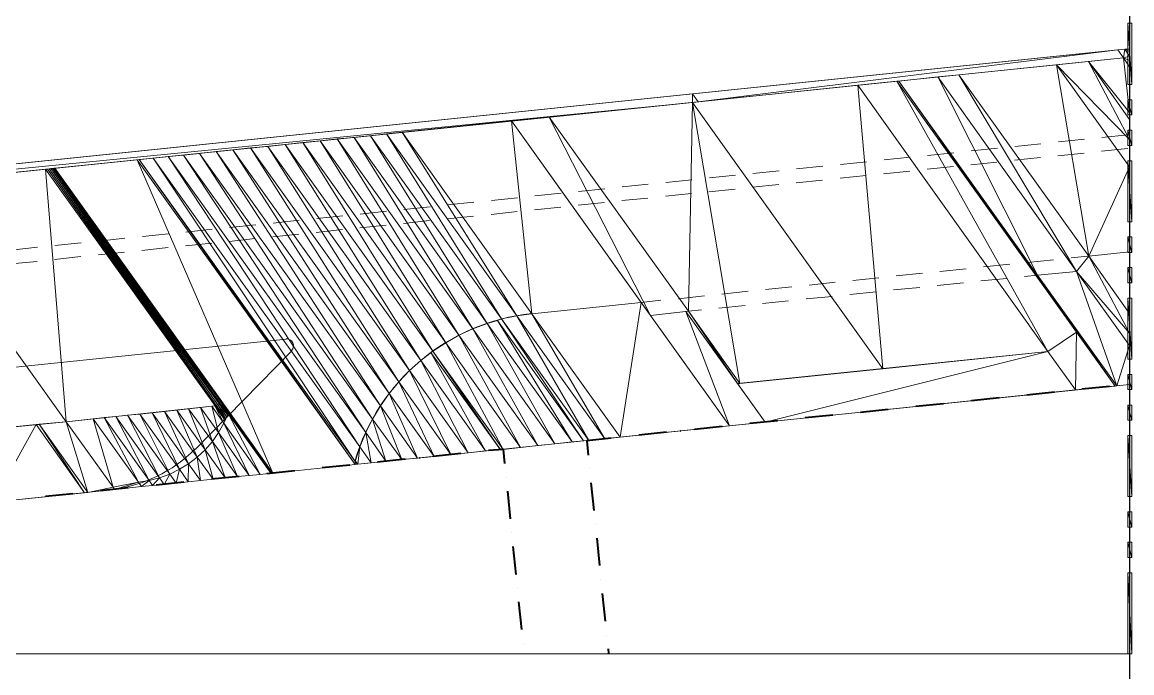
# Model space of a CAD drawing. Header units: inches. Extents: x -0.6 to 32.5, y 0.8 to 22.6.
# Drawn here: x 21.98 to 27.74, y 16.02 to 19.4 of the extents above; entities that cross this region are included whole.
import ezdxf

# ---------------------------------------------------------------- set-up
doc = ezdxf.new("R2010")
doc.units = ezdxf.units.IN
doc.header["$MEASUREMENT"] = 0
doc.layers.add('PDF_Geometry', color=7, linetype='Continuous', true_color=0xa5a5a5)

msp = doc.modelspace()

# ---------------------------------------------------------------- linework, layer by layer
at = {"layer": 'PDF_Geometry', "color": 7, "lineweight": 25}
msp.add_lwpolyline([(27.7256, 1.0256), (27.7256, 22.3439), (0.8839, 22.3439), (0.8839, 1.0256), (27.7256, 1.0256)], dxfattribs=at)
at = {"layer": 'PDF_Geometry', "color": 7, "lineweight": 0}
msp.add_lwpolyline([(27.7256, 16.1206), (27.7256, 22.3439), (0.8839, 22.3439), (0.8839, 16.1206), (27.7256, 16.1206)], dxfattribs=at)
at = {"layer": 'PDF_Geometry', "color": 5, "lineweight": 0}
for points in [[(27.7356, 19.3906), (27.7156, 19.3906), (27.7356, 19.0739), (27.7356, 19.3906)], [(27.7156, 19.3906), (27.7356, 19.0739), (27.7156, 19.0739), (27.7156, 19.3906)], [(27.7356, 18.9939), (27.7156, 18.9939), (27.7356, 18.9156), (27.7356, 18.9939)], [(27.7156, 18.9939), (27.7356, 18.9156), (27.7156, 18.9156), (27.7156, 18.9939)], [(27.7356, 18.8356), (27.7156, 18.8356), (27.7356, 18.7572), (27.7356, 18.8356)], [(27.7156, 18.8356), (27.7356, 18.7572), (27.7156, 18.7572), (27.7156, 18.8356)], [(27.7356, 18.6772), (27.7156, 18.6772), (27.7356, 18.3606), (27.7356, 18.6772)], [(27.7156, 18.6772), (27.7356, 18.3606), (27.7156, 18.3606), (27.7156, 18.6772)], [(27.7356, 18.2822), (27.7156, 18.2822), (27.7356, 18.2022), (27.7356, 18.2822)], [(27.7156, 18.2822), (27.7356, 18.2022), (27.7156, 18.2022), (27.7156, 18.2822)], [(27.7356, 18.1239), (27.7156, 18.1239), (27.7356, 18.0439), (27.7356, 18.1239)], [(27.7156, 18.1239), (27.7356, 18.0439), (27.7156, 18.0439), (27.7156, 18.1239)], [(27.7356, 17.9655), (27.7156, 17.9655), (27.7356, 17.6489), (27.7356, 17.9655)], [(27.7156, 17.9655), (27.7356, 17.6489), (27.7156, 17.6489), (27.7156, 17.9655)], [(27.7356, 17.5689), (27.7156, 17.5689), (27.7356, 17.4906), (27.7356, 17.5689)], [(27.7156, 17.5689), (27.7356, 17.4906), (27.7156, 17.4906), (27.7156, 17.5689)], [(27.7356, 17.4106), (27.7156, 17.4106), (27.7356, 17.3322), (27.7356, 17.4106)], [(27.7156, 17.4106), (27.7356, 17.3322), (27.7156, 17.3322), (27.7156, 17.4106)], [(27.7356, 17.2522), (27.7156, 17.2522), (27.7356, 16.9356), (27.7356, 17.2522)], [(27.7156, 17.2522), (27.7356, 16.9356), (27.7156, 16.9356), (27.7156, 17.2522)], [(27.7356, 16.8572), (27.7156, 16.8572), (27.7356, 16.7772), (27.7356, 16.8572)], [(27.7156, 16.8572), (27.7356, 16.7772), (27.7156, 16.7772), (27.7156, 16.8572)], [(27.7356, 16.6989), (27.7156, 16.6989), (27.7356, 16.6189), (27.7356, 16.6989)], [(27.7156, 16.6989), (27.7356, 16.6189), (27.7156, 16.6189), (27.7156, 16.6989)], [(27.7356, 16.5406), (27.7156, 16.5406), (27.7356, 16.1206), (27.7356, 16.5406)], [(27.7156, 16.5406), (27.7356, 16.1206), (27.7156, 16.1206), (27.7156, 16.5406)], [(27.7356, 16.1206), (27.7156, 16.1206)]]:
    msp.add_lwpolyline(points, dxfattribs=at)
at = {"layer": 'PDF_Geometry', "lineweight": 0}
for points in [[(27.6989, 19.2556), (12.3872, 17.6722)], [(27.6989, 19.2556), (27.7239, 19.2439)], [(27.6922, 19.2122), (12.3672, 17.6272)], [(27.6922, 19.2122), (27.7239, 19.1972)], [(27.2639, 18.7656), (27.1289, 18.7522)], [(27.4906, 18.7889), (27.3555, 18.7756)], [(27.7172, 18.8122), (27.5806, 18.7989)], [(26.8122, 18.7189), (26.6755, 18.7056)], [(27.0389, 18.7422), (26.9022, 18.7289)], [(27.4889, 18.7172), (27.3522, 18.7039)], [(27.7155, 18.7406), (27.5789, 18.7272)], [(26.1339, 18.6489), (25.9972, 18.6356)], [(26.3589, 18.6722), (26.2239, 18.6589)], [(26.5856, 18.6956), (26.4506, 18.6822)], [(26.8106, 18.6472), (26.6739, 18.6339)], [(27.0355, 18.6706), (26.9005, 18.6572)], [(27.2622, 18.6939), (27.1272, 18.6806)], [(25.6806, 18.6022), (25.5456, 18.5889)], [(25.9072, 18.6256), (25.7706, 18.6122)], [(26.3572, 18.6006), (26.2222, 18.5872)], [(26.5839, 18.6239), (26.4472, 18.6106)], [(25.0022, 18.5322), (24.8656, 18.5189)], [(25.2272, 18.5556), (25.0922, 18.5422)], [(25.4539, 18.5789), (25.3189, 18.5656)], [(25.9056, 18.5539), (25.7689, 18.5406)], [(26.1306, 18.5772), (25.9955, 18.5639)], [(24.5489, 18.4856), (24.4139, 18.4722)], [(24.7756, 18.5089), (24.6389, 18.4956)], [(25.2256, 18.4839), (25.0905, 18.4706)], [(25.4522, 18.5072), (25.3172, 18.4939)], [(25.6789, 18.5306), (25.5422, 18.5172)], [(24.0972, 18.4389), (23.9606, 18.4239)], [(24.3222, 18.4622), (24.1872, 18.4489)], [(24.7739, 18.4372), (24.6372, 18.4222)], [(25.0006, 18.4606), (24.8639, 18.4472)], [(23.4172, 18.3689), (23.2822, 18.3539)], [(23.6439, 18.3922), (23.5089, 18.3772)], [(23.8706, 18.4156), (23.7339, 18.4006)], [(24.0939, 18.3672), (23.9589, 18.3522)], [(24.3206, 18.3906), (24.1856, 18.3756)], [(24.5472, 18.4139), (24.4122, 18.3989)], [(22.9655, 18.3222), (22.8289, 18.3072)], [(23.1922, 18.3456), (23.0556, 18.3306)], [(23.6422, 18.3206), (23.5056, 18.3056)], [(23.8689, 18.3439), (23.7322, 18.3289)], [(22.2872, 18.2522), (22.1506, 18.2372)], [(22.5122, 18.2756), (22.3772, 18.2606)], [(22.7389, 18.2989), (22.6039, 18.2839)], [(22.9639, 18.2506), (22.8272, 18.2356)], [(23.1889, 18.2739), (23.0539, 18.2589)], [(23.4156, 18.2972), (23.2806, 18.2822)], [(22.0606, 18.2289), (21.9239, 18.2139)], [(22.5106, 18.2039), (22.3756, 18.1889)], [(22.7372, 18.2272), (22.6006, 18.2122)], [(27.7239, 18.2056), (27.5122, 18.1822)], [(22.0589, 18.1556), (21.9222, 18.1422)], [(22.2839, 18.1806), (22.1489, 18.1656)], [(27.1022, 18.1406), (26.9672, 18.1272)], [(27.3289, 18.1639), (27.1939, 18.1506)], [(27.5222, 18.1839), (27.4206, 18.1739)], [(27.4489, 18.1039), (27.5122, 18.1822)], [(26.6506, 18.0939), (26.5139, 18.0806)], [(26.8772, 18.1172), (26.7406, 18.1039)], [(27.2472, 18.0839), (27.1789, 18.0772)], [(27.4489, 18.1039), (27.2472, 18.0839)], [(27.2472, 18.0839), (27.4489, 17.7889)], [(25.9722, 18.0239), (25.8356, 18.0089)], [(26.1972, 18.0472), (26.0622, 18.0322)], [(26.4239, 18.0706), (26.2889, 18.0556)], [(26.6356, 18.0206), (26.4989, 18.0072)], [(26.8622, 18.0439), (26.7256, 18.0306)], [(27.0872, 18.0672), (26.9522, 18.0539)], [(25.5189, 17.9772), (25.3839, 17.9622)], [(25.7456, 18.0006), (25.6089, 17.9856)], [(26.1822, 17.9739), (26.0472, 17.9606)], [(26.4089, 17.9972), (26.2739, 17.9839)], [(25.1906, 17.9422), (24.6239, 17.8839)], [(25.2922, 17.9539), (25.1906, 17.9422)], [(25.1906, 17.9422), (25.2389, 17.8756)], [(25.5039, 17.9039), (25.4356, 17.8972)], [(25.7306, 17.9272), (25.5939, 17.9122)], [(25.9556, 17.9505), (25.8206, 17.9372)], [(25.4356, 17.8972), (25.2389, 17.8755)], [(25.4356, 17.8972), (25.6905, 17.5222)], [(27.4489, 17.7889), (27.3005, 17.6889)], [(23.3489, 17.7522), (20.9422, 17.5039)], [(23.3789, 17.6922), (22.8772, 17.1806)], [(27.3006, 17.6889), (25.6906, 17.5222)], [(27.7239, 17.5172), (23.7206, 17.1039)], [(21.8622, 16.9106), (22.4422, 16.9706)]]:
    msp.add_lwpolyline(points, dxfattribs=at)
at = {"layer": 'PDF_Geometry', "color": 254, "lineweight": 0, "true_color": 0xdcdcdc}
for points in [[(27.6639, 19.2522), (25.4572, 19.0239), (25.4872, 18.9839), (27.6639, 19.2522)], [(27.6639, 19.2522), (27.6922, 19.2122), (25.4872, 18.9839), (27.6639, 19.2522)], [(27.6989, 19.2556), (27.6922, 19.2122), (27.6639, 19.2522), (27.6989, 19.2556)], [(27.7239, 19.2206), (27.6922, 19.2122), (27.6989, 19.2556), (27.7239, 19.2206)], [(27.7239, 19.2572), (27.6989, 19.2556)], [(27.7239, 19.2572), (27.7239, 19.2439), (27.6989, 19.2556), (27.7239, 19.2572)], [(27.7239, 19.2439), (27.7239, 19.2206), (27.6989, 19.2556), (27.7239, 19.2439)], [(27.3456, 19.1756), (27.5122, 18.1822), (26.8389, 19.1239), (27.3456, 19.1756)], [(27.7239, 18.7872), (27.3456, 19.1755), (27.5106, 19.1922), (27.7239, 18.7872)], [(27.7239, 18.6456), (27.5122, 18.1822), (27.3456, 19.1756), (27.7239, 18.6456)], [(27.7239, 18.6456), (27.7239, 18.7872), (27.3456, 19.1755), (27.7239, 18.6456)], [(27.7239, 18.9272), (27.5106, 19.1922), (27.6922, 19.2122), (27.7239, 18.9272)], [(27.7239, 18.8922), (27.7239, 18.9272), (27.5106, 19.1922), (27.7239, 18.8922)], [(27.7239, 18.7872), (27.5106, 19.1922), (27.7239, 18.8922), (27.7239, 18.7872)], [(27.7239, 19.1972), (27.7239, 19.2206), (27.6922, 19.2122), (27.7239, 19.1972)], [(27.7239, 19.1972), (27.7239, 19.1656), (27.6922, 19.2122), (27.7239, 19.1972)], [(27.7239, 18.9272), (27.6922, 19.2122), (27.7239, 19.1656), (27.7239, 18.9272)], [(26.7289, 19.1122), (27.2472, 18.0839), (26.5272, 19.0905), (26.7289, 19.1122)], [(26.8389, 19.1239), (27.4489, 18.1039), (26.7289, 19.1122), (26.8389, 19.1239)], [(27.4489, 18.1039), (26.7289, 19.1122), (27.2472, 18.0839), (27.4489, 18.1039)], [(27.5122, 18.1822), (26.8389, 19.1239), (27.4489, 18.1039), (27.5122, 18.1822)], [(26.3139, 19.0689), (26.4439, 17.5989), (25.4572, 18.9806), (26.3139, 19.0689)], [(26.5172, 19.0906), (27.3005, 17.6889), (26.3139, 19.0689), (26.5172, 19.0906)], [(27.3006, 17.6889), (26.3139, 19.0689), (26.4439, 17.5989), (27.3006, 17.6889)], [(27.4489, 17.7889), (26.5172, 19.0906), (27.3005, 17.6889), (27.4489, 17.7889)], [(26.5272, 19.0905), (27.4489, 17.7889), (26.5172, 19.0905), (26.5272, 19.0905)], [(27.2472, 18.0839), (26.5272, 19.0905), (27.4489, 17.7889), (27.2472, 18.0839)], [(16.4256, 18.0905), (25.4572, 18.9805), (25.4572, 19.0239), (16.4256, 18.0905)], [(25.4572, 19.0239), (25.4872, 18.9839), (25.4572, 18.9805), (25.4572, 19.0239)], [(16.4306, 18.0472), (16.4256, 18.0905), (25.4572, 18.9805), (16.4306, 18.0472)], [(25.4572, 18.9806), (25.4356, 17.8972), (24.7139, 18.9039), (25.4572, 18.9806)], [(25.4572, 18.9806), (25.4356, 17.8972), (25.7022, 17.5222), (25.4572, 18.9806)], [(25.4572, 18.9806), (26.4439, 17.5989), (25.7022, 17.5222), (25.4572, 18.9806)], [(24.5189, 18.8839), (24.6239, 17.8839), (23.9506, 18.8256), (24.5189, 18.8839)], [(24.7139, 18.9039), (25.2389, 17.8755), (24.5189, 18.8839), (24.7139, 18.9039)], [(25.1906, 17.9422), (25.1906, 17.9422), (24.5189, 18.8839), (25.1906, 17.9422)], [(25.1906, 17.9422), (24.5189, 18.8839), (25.2389, 17.8756), (25.1906, 17.9422)], [(25.1906, 17.9422), (24.5189, 18.8839), (24.6239, 17.8839), (25.1906, 17.9422)], [(25.4356, 17.8972), (24.7139, 18.9039), (25.2389, 17.8755), (25.4356, 17.8972)], [(23.9506, 18.8256), (24.5456, 17.8739), (23.8706, 18.8172), (23.9506, 18.8256)], [(24.6239, 17.8839), (23.9506, 18.8256), (24.5456, 17.8739), (24.6239, 17.8839)], [(23.3439, 18.7622), (24.0489, 17.6406), (23.2539, 18.7522), (23.3439, 18.7622)], [(23.4356, 18.7722), (24.1106, 17.6906), (23.3439, 18.7622), (23.4356, 18.7722)], [(24.1106, 17.6906), (23.3439, 18.7622), (24.0489, 17.6406), (24.1106, 17.6906)], [(23.5256, 18.7806), (24.1772, 17.7339), (23.4356, 18.7722), (23.5256, 18.7806)], [(24.1772, 17.7339), (23.4356, 18.7722), (24.1106, 17.6906), (24.1772, 17.7339)], [(23.6139, 18.7906), (24.2456, 17.7722), (23.5256, 18.7806), (23.6139, 18.7906)], [(24.2456, 17.7722), (23.5256, 18.7806), (24.1772, 17.7339), (24.2456, 17.7722)], [(23.7022, 18.7989), (24.3172, 17.8056), (23.6139, 18.7906), (23.7022, 18.7989)], [(24.3172, 17.8056), (23.6139, 18.7906), (24.2456, 17.7722), (24.3172, 17.8056)], [(23.7872, 18.8072), (24.3922, 17.8339), (23.7022, 18.7989), (23.7872, 18.8072)], [(24.3922, 17.8339), (23.7022, 18.7989), (24.3172, 17.8056), (24.3922, 17.8339)], [(23.8705, 18.8172), (24.4672, 17.8572), (23.7872, 18.8072), (23.8705, 18.8172)], [(24.4672, 17.8572), (23.7872, 18.8072), (24.3922, 17.8339), (24.4672, 17.8572)], [(24.5456, 17.8739), (23.8705, 18.8172), (24.4672, 17.8572), (24.5456, 17.8739)], [(22.8172, 18.7072), (23.7622, 17.2672), (22.7372, 18.6989), (22.8172, 18.7072)], [(22.9005, 18.7155), (23.7972, 17.3372), (22.8172, 18.7072), (22.9005, 18.7155)], [(23.7972, 17.3372), (22.8172, 18.7072), (23.7622, 17.2672), (23.7972, 17.3372)], [(22.9872, 18.7256), (23.8389, 17.4056), (22.9005, 18.7156), (22.9872, 18.7256)], [(23.8389, 17.4056), (22.9005, 18.7155), (23.7972, 17.3372), (23.8389, 17.4056)], [(23.0739, 18.7339), (23.8839, 17.4706), (22.9872, 18.7256), (23.0739, 18.7339)], [(23.8839, 17.4706), (22.9872, 18.7256), (23.8389, 17.4056), (23.8839, 17.4706)], [(23.1639, 18.7439), (23.9339, 17.5306), (23.0739, 18.7339), (23.1639, 18.7439)], [(23.9339, 17.5306), (23.0739, 18.7339), (23.8839, 17.4706), (23.9339, 17.5306)], [(23.2539, 18.7522), (23.9889, 17.5889), (23.1639, 18.7439), (23.2539, 18.7522)], [(23.9889, 17.5889), (23.1639, 18.7439), (23.9339, 17.5306), (23.9889, 17.5889)], [(24.0489, 17.6406), (23.2539, 18.7522), (23.9889, 17.5889), (24.0489, 17.6406)], [(22.5772, 18.6822), (23.2806, 17.0572), (22.1506, 18.6389), (22.5772, 18.6822)], [(22.5872, 18.6839), (23.7072, 17.1022), (22.5772, 18.6822), (22.5872, 18.6839)], [(23.7072, 17.1022), (22.5772, 18.6822), (23.2806, 17.0572), (23.7072, 17.1022)], [(22.6606, 18.6906), (23.7072, 17.1172), (22.5872, 18.6839), (22.6606, 18.6906)], [(23.7072, 17.1172), (22.5872, 18.6839), (23.7072, 17.1022), (23.7072, 17.1172)], [(22.7372, 18.6989), (23.7322, 17.1939), (22.6606, 18.6905), (22.7372, 18.6989)], [(23.7322, 17.1939), (22.6606, 18.6906), (23.7072, 17.1172), (23.7322, 17.1939)], [(23.7622, 17.2672), (22.7372, 18.6989), (23.7322, 17.1939), (23.7622, 17.2672)], [(22.1022, 18.6339), (22.2089, 17.3239), (21.3289, 18.5539), (22.1022, 18.6339)], [(22.1122, 18.6339), (22.9806, 17.4056), (22.1022, 18.6339), (22.1122, 18.6339)], [(22.9806, 17.4056), (22.1022, 18.6339), (22.2089, 17.3239), (22.9806, 17.4056)], [(22.1206, 18.6356), (22.9872, 17.4089), (22.1122, 18.6339), (22.1206, 18.6356)], [(22.9872, 17.4089), (22.1122, 18.6339), (22.9806, 17.4056), (22.9872, 17.4089)], [(22.1289, 18.6372), (22.9955, 17.4122), (22.1205, 18.6356), (22.1289, 18.6372)], [(22.9956, 17.4122), (22.1206, 18.6356), (22.9872, 17.4089), (22.9956, 17.4122)], [(22.1372, 18.6372), (23.0056, 17.4122), (22.1289, 18.6372), (22.1372, 18.6372)], [(23.0056, 17.4122), (22.1289, 18.6372), (22.9955, 17.4122), (23.0056, 17.4122)], [(22.1439, 18.6372), (23.0139, 17.4105), (22.1372, 18.6372), (22.1439, 18.6372)], [(23.0139, 17.4106), (22.1372, 18.6372), (23.0056, 17.4122), (23.0139, 17.4106)], [(22.1472, 18.6389), (23.0222, 17.4089), (22.1439, 18.6372), (22.1472, 18.6389)], [(23.0222, 17.4089), (22.1439, 18.6372), (23.0139, 17.4105), (23.0222, 17.4089)], [(22.1506, 18.6389), (23.0306, 17.4039), (22.1472, 18.6389), (22.1506, 18.6389)], [(23.0306, 17.4039), (22.1472, 18.6389), (23.0222, 17.4089), (23.0306, 17.4039)], [(23.0372, 17.3989), (23.0372, 17.3989), (22.1506, 18.6389), (23.0372, 17.3989)], [(23.0372, 17.3989), (22.1506, 18.6389), (23.0422, 17.3922), (23.0372, 17.3989)], [(23.0372, 17.3989), (22.1506, 18.6389), (23.0306, 17.4039), (23.0372, 17.3989)], [(27.7239, 18.2056), (27.7239, 18.6456), (27.5122, 18.1822), (27.7239, 18.2056)], [(22.2089, 17.3239), (21.3289, 18.5539), (21.4256, 17.2472), (22.2089, 17.3239)], [(27.7239, 18.2056), (27.7239, 17.8856), (27.5122, 18.1822), (27.7239, 18.2056)], [(27.7239, 17.7839), (27.4489, 18.1039), (27.5122, 18.1822), (27.7239, 17.7839)], [(27.7239, 17.7839), (27.5122, 18.1822), (27.7239, 17.8855), (27.7239, 17.7839)], [(27.4489, 18.1039), (27.6572, 17.5105), (27.2472, 18.0839), (27.4489, 18.1039)], [(27.6572, 17.5106), (27.2472, 18.0839), (27.6489, 17.5089), (27.6572, 17.5106)], [(27.2472, 18.0839), (27.6489, 17.5089), (27.4489, 17.7889), (27.2472, 18.0839)], [(27.7239, 17.7189), (27.7239, 17.7839), (27.4489, 18.1039), (27.7239, 17.7189)], [(27.7239, 17.7189), (27.6572, 17.5106), (27.4489, 18.1039), (27.7239, 17.7189)], [(25.1906, 17.9422), (25.0822, 17.2439), (24.6239, 17.8839), (25.1906, 17.9422)], [(25.6489, 17.3022), (25.1906, 17.9422), (25.0822, 17.2439), (25.6489, 17.3022)], [(25.6489, 17.3022), (25.2389, 17.8756), (25.1906, 17.9422), (25.6489, 17.3022)], [(24.4456, 17.8489), (24.8322, 17.2189), (24.3922, 17.8339), (24.4456, 17.8489)], [(24.4672, 17.8572), (24.8922, 17.2239), (24.4456, 17.8489), (24.4672, 17.8572)], [(24.8922, 17.2239), (24.4456, 17.8489)], [(24.4456, 17.8489), (24.8922, 17.2239)], [(24.8922, 17.2239), (24.4456, 17.8489), (24.8922, 17.2239)], [(24.4456, 17.8489), (24.8922, 17.2239), (24.4456, 17.8489)], [(24.8922, 17.2239), (24.4456, 17.8489), (24.8322, 17.2189), (24.8922, 17.2239)], [(24.5456, 17.8739), (24.9189, 17.2272), (24.4672, 17.8572), (24.5456, 17.8739)], [(24.9189, 17.2272), (24.4672, 17.8572), (24.8922, 17.2239), (24.9189, 17.2272)], [(24.6239, 17.8839), (25.0022, 17.2356), (24.5456, 17.8739), (24.6239, 17.8839)], [(25.0022, 17.2356), (24.5456, 17.8739), (24.9189, 17.2272), (25.0022, 17.2356)], [(25.0822, 17.2439), (24.6239, 17.8839), (25.0022, 17.2356), (25.0822, 17.2439)], [(25.4222, 17.8956), (25.6489, 17.3022), (25.2389, 17.8756), (25.4222, 17.8956)], [(25.2389, 17.8756), (25.6489, 17.3022)], [(25.2389, 17.8756), (25.6489, 17.3022), (25.2389, 17.8756)], [(25.4356, 17.8972), (25.6905, 17.5222), (25.4222, 17.8956), (25.4356, 17.8972)], [(25.8339, 17.3222), (25.4222, 17.8956), (25.6489, 17.3022), (25.8339, 17.3222)], [(25.4356, 17.8972), (25.7022, 17.5222), (25.6906, 17.5222), (25.4356, 17.8972)], [(24.3172, 17.8056), (24.6556, 17.2005), (24.2455, 17.7722), (24.3172, 17.8056)], [(24.3922, 17.8339), (24.7439, 17.2089), (24.3172, 17.8056), (24.3922, 17.8339)], [(24.7439, 17.2089), (24.3172, 17.8056), (24.6556, 17.2005), (24.7439, 17.2089)], [(24.8322, 17.2189), (24.3922, 17.8339), (24.7439, 17.2089), (24.8322, 17.2189)], [(27.4489, 17.7889), (27.4439, 17.4889), (27.3006, 17.6889), (27.4489, 17.7889)], [(27.6489, 17.5089), (27.4489, 17.7889), (27.4439, 17.4889), (27.6489, 17.5089)], [(24.1772, 17.7339), (24.4756, 17.1806), (24.1106, 17.6906), (24.1772, 17.7339)], [(24.2455, 17.7722), (24.5656, 17.1906), (24.1772, 17.7339), (24.2455, 17.7722)], [(24.5656, 17.1906), (24.1772, 17.7339), (24.4756, 17.1806), (24.5656, 17.1906)], [(24.6556, 17.2005), (24.2455, 17.7722), (24.5656, 17.1906), (24.6556, 17.2005)], [(24.1006, 17.6822), (24.3839, 17.1722), (24.0489, 17.6406), (24.1006, 17.6822)], [(24.1106, 17.6906), (24.4606, 17.1789), (24.1006, 17.6822), (24.1106, 17.6906)], [(24.4606, 17.1806), (24.1006, 17.6822), (24.3839, 17.1722), (24.4606, 17.1806)], [(24.4756, 17.1806), (24.1106, 17.6906), (24.4606, 17.1789), (24.4756, 17.1806)], [(27.3006, 17.6889), (25.8339, 17.3222), (25.6906, 17.5222), (27.3006, 17.6889)], [(27.4439, 17.4889), (27.3006, 17.6889), (25.8339, 17.3222), (27.4439, 17.4889)], [(27.7239, 17.5172), (27.7239, 17.7189), (27.6572, 17.5106), (27.7239, 17.5172)], [(24.0489, 17.6406), (24.2939, 17.1622), (23.9889, 17.5889), (24.0489, 17.6406)], [(24.3839, 17.1722), (24.0489, 17.6406), (24.2939, 17.1622), (24.3839, 17.1722)], [(23.9889, 17.5889), (24.2039, 17.1539), (23.9339, 17.5306), (23.9889, 17.5889)], [(24.2939, 17.1622), (23.9889, 17.5889), (24.2039, 17.1539), (24.2939, 17.1622)], [(23.9339, 17.5306), (24.1172, 17.1439), (23.8839, 17.4706), (23.9339, 17.5306)], [(24.2039, 17.1539), (23.9339, 17.5306), (24.1172, 17.1439), (24.2039, 17.1539)], [(23.8839, 17.4706), (24.0306, 17.1355), (23.8389, 17.4056), (23.8839, 17.4706)], [(24.1172, 17.1439), (23.8839, 17.4706), (24.0306, 17.1355), (24.1172, 17.1439)], [(22.7822, 17.3839), (22.8889, 17.1406), (22.7189, 17.3772), (22.7822, 17.3839)], [(22.8439, 17.3906), (22.9289, 17.1789), (22.7822, 17.3839), (22.8439, 17.3906)], [(22.9289, 17.1789), (22.7822, 17.3839), (22.8889, 17.1406), (22.9289, 17.1789)], [(22.9056, 17.3972), (22.9672, 17.2206), (22.8439, 17.3906), (22.9056, 17.3972)], [(22.9672, 17.2206), (22.8439, 17.3906), (22.9289, 17.1789), (22.9672, 17.2206)], [(22.9639, 17.4039), (22.9989, 17.2672), (22.9056, 17.3972), (22.9639, 17.4039)], [(22.9989, 17.2672), (22.9056, 17.3972), (22.9672, 17.2206), (22.9989, 17.2672)], [(22.9805, 17.4056), (23.0272, 17.3156), (22.9639, 17.4039), (22.9805, 17.4056)], [(23.0272, 17.3156), (22.9639, 17.4039), (22.9989, 17.2672), (23.0272, 17.3156)], [(23.0339, 17.3306), (22.9805, 17.4056), (23.0272, 17.3156), (23.0339, 17.3306)], [(22.9872, 17.4089), (23.0339, 17.3305), (22.9806, 17.4056), (22.9872, 17.4089)], [(22.9956, 17.4122), (23.0372, 17.3389), (22.9872, 17.4089), (22.9956, 17.4122)], [(23.0372, 17.3389), (22.9872, 17.4089), (23.0339, 17.3305), (23.0372, 17.3389)], [(23.0056, 17.4122), (23.0406, 17.3489), (22.9955, 17.4122), (23.0056, 17.4122)], [(23.0406, 17.3489), (22.9956, 17.4122), (23.0372, 17.3389), (23.0406, 17.3489)], [(23.0139, 17.4105), (23.0456, 17.3572), (23.0056, 17.4122), (23.0139, 17.4105)], [(23.0456, 17.3572), (23.0056, 17.4122), (23.0406, 17.3489), (23.0456, 17.3572)], [(23.0189, 17.4105), (23.0472, 17.3639), (23.0139, 17.4105), (23.0189, 17.4105)], [(23.0472, 17.3639), (23.0139, 17.4105), (23.0456, 17.3572), (23.0472, 17.3639)], [(23.0222, 17.4089), (23.0489, 17.3672), (23.0189, 17.4106), (23.0222, 17.4089)], [(23.0489, 17.3672), (23.0189, 17.4105), (23.0472, 17.3639), (23.0489, 17.3672)], [(23.0272, 17.4056), (23.0489, 17.3706), (23.0222, 17.4089), (23.0272, 17.4056)], [(23.0489, 17.3706), (23.0222, 17.4089), (23.0489, 17.3672), (23.0489, 17.3706)], [(23.0306, 17.4039), (23.0489, 17.3756), (23.0272, 17.4056), (23.0306, 17.4039)], [(23.0489, 17.3756), (23.0272, 17.4056), (23.0489, 17.3706), (23.0489, 17.3756)], [(23.0339, 17.4005), (23.0472, 17.3806), (23.0306, 17.4039), (23.0339, 17.4005)], [(23.0472, 17.3806), (23.0306, 17.4039), (23.0489, 17.3756), (23.0472, 17.3806)], [(23.0372, 17.3989), (23.0456, 17.3839), (23.0339, 17.4006), (23.0372, 17.3989)], [(23.0456, 17.3839), (23.0339, 17.4005), (23.0472, 17.3806), (23.0456, 17.3839)], [(23.0422, 17.3922), (23.0439, 17.3889), (23.0372, 17.3989), (23.0422, 17.3922)], [(23.0439, 17.3889), (23.0372, 17.3989), (23.0456, 17.3839), (23.0439, 17.3889)], [(23.2806, 17.0572), (23.0422, 17.3922)], [(23.2806, 17.0572), (23.0422, 17.3922), (23.2806, 17.0572)], [(23.0422, 17.3922), (23.2806, 17.0572), (23.0439, 17.3889), (23.0422, 17.3922)], [(23.2806, 17.0572), (23.0439, 17.3889), (23.2789, 17.0572), (23.2806, 17.0572)], [(23.0439, 17.3889), (23.2789, 17.0572), (23.0456, 17.3839), (23.0439, 17.3889)], [(23.2789, 17.0572), (23.0456, 17.3839), (23.2756, 17.0572), (23.2789, 17.0572)], [(23.0456, 17.3839), (23.2756, 17.0572), (23.0489, 17.3756), (23.0456, 17.3839)], [(23.8389, 17.4056), (23.9489, 17.1272), (23.7972, 17.3372), (23.8389, 17.4056)], [(24.0306, 17.1356), (23.8389, 17.4056), (23.9489, 17.1272), (24.0306, 17.1356)], [(22.2089, 17.3239), (22.3206, 16.9572), (22.0689, 17.3106), (22.2089, 17.3239)], [(22.3489, 17.3389), (22.4522, 16.9839), (22.2089, 17.3239), (22.3489, 17.3389)], [(22.4522, 16.9839), (22.2089, 17.3239), (22.3206, 16.9572), (22.4522, 16.9839)], [(22.4056, 17.3456), (22.5839, 17.0105), (22.3489, 17.3389), (22.4056, 17.3456)], [(22.5839, 17.0106), (22.3489, 17.3389), (22.4522, 16.9839), (22.5839, 17.0106)], [(22.4656, 17.3506), (22.6389, 17.0189), (22.4056, 17.3456), (22.4656, 17.3506)], [(22.6389, 17.0189), (22.4056, 17.3456), (22.5839, 17.0105), (22.6389, 17.0189)], [(22.5272, 17.3572), (22.6922, 17.0322), (22.4656, 17.3506), (22.5272, 17.3572)], [(22.6922, 17.0322), (22.4656, 17.3506), (22.6389, 17.0189), (22.6922, 17.0322)], [(22.5905, 17.3639), (22.7455, 17.0522), (22.5272, 17.3572), (22.5905, 17.3639)], [(22.7456, 17.0522), (22.5272, 17.3572), (22.6922, 17.0322), (22.7456, 17.0522)], [(22.7956, 17.0772), (22.5905, 17.3639), (22.7455, 17.0522), (22.7956, 17.0772)], [(22.6539, 17.3705), (22.7956, 17.0772), (22.5906, 17.3639), (22.6539, 17.3705)], [(22.7189, 17.3772), (22.8439, 17.1055), (22.6539, 17.3706), (22.7189, 17.3772)], [(22.8439, 17.1056), (22.6539, 17.3705), (22.7956, 17.0772), (22.8439, 17.1056)], [(22.8889, 17.1406), (22.7189, 17.3772), (22.8439, 17.1055), (22.8889, 17.1406)], [(23.0489, 17.3672), (23.2155, 17.0506), (23.0272, 17.3156), (23.0489, 17.3672)], [(23.2756, 17.0572), (23.0489, 17.3756), (23.2706, 17.0572), (23.2756, 17.0572)], [(23.0489, 17.3756), (23.2706, 17.0572), (23.0489, 17.3672), (23.0489, 17.3756)], [(23.2706, 17.0572), (23.0489, 17.3672), (23.2155, 17.0506), (23.2706, 17.0572)], [(23.7972, 17.3372), (23.8672, 17.1189), (23.7622, 17.2672), (23.7972, 17.3372)], [(23.9489, 17.1272), (23.7972, 17.3372), (23.8672, 17.1189), (23.9489, 17.1272)], [(22.0522, 17.3089), (21.8289, 16.9072), (21.5756, 17.2606), (22.0522, 17.3089)], [(22.3039, 16.9556), (22.0522, 17.3089), (21.8289, 16.9072), (22.3039, 16.9556)], [(22.0689, 17.3106), (22.3039, 16.9556), (22.0522, 17.3089), (22.0689, 17.3106)], [(22.3206, 16.9572), (22.0689, 17.3106), (22.3039, 16.9556), (22.3206, 16.9572)], [(22.9989, 17.2672), (23.0972, 17.0389), (22.9672, 17.2206), (22.9989, 17.2672)], [(23.0272, 17.3156), (23.1572, 17.0456), (22.9989, 17.2672), (23.0272, 17.3156)], [(23.1572, 17.0456), (22.9989, 17.2672), (23.0972, 17.0389), (23.1572, 17.0456)], [(23.2155, 17.0506), (23.0272, 17.3156), (23.1572, 17.0456), (23.2155, 17.0506)], [(23.7622, 17.2672), (23.7905, 17.1106), (23.7322, 17.1939), (23.7622, 17.2672)], [(23.8672, 17.1189), (23.7622, 17.2672), (23.7905, 17.1106), (23.8672, 17.1189)], [(22.9672, 17.2206), (23.0339, 17.0322), (22.9289, 17.1789), (22.9672, 17.2206)], [(23.0972, 17.0389), (22.9672, 17.2206), (23.0339, 17.0322), (23.0972, 17.0389)], [(22.9289, 17.1789), (22.9705, 17.0256), (22.8889, 17.1406), (22.9289, 17.1789)], [(23.0339, 17.0322), (22.9289, 17.1789), (22.9705, 17.0256), (23.0339, 17.0322)], [(23.7322, 17.1939), (23.7206, 17.1039), (23.7072, 17.1206), (23.7322, 17.1939)], [(23.7906, 17.1106), (23.7322, 17.1939), (23.7206, 17.1039), (23.7906, 17.1106)], [(24.4606, 17.1789), (24.4606, 17.1806)], [(24.4606, 17.1806), (24.4606, 17.1789), (24.4606, 17.1806)], [(22.8439, 17.1055), (22.8422, 17.0122), (22.7956, 17.0772), (22.8439, 17.1055)], [(22.9056, 17.0189), (22.8439, 17.1055), (22.8422, 17.0122), (22.9056, 17.0189)], [(22.8889, 17.1406), (22.9056, 17.0189), (22.8439, 17.1056), (22.8889, 17.1406)], [(22.9706, 17.0256), (22.8889, 17.1406), (22.9056, 17.0189), (22.9706, 17.0256)], [(23.7072, 17.1206), (23.7072, 17.1172), (23.7172, 17.1039), (23.7072, 17.1206)], [(23.7072, 17.1206), (23.7206, 17.1039), (23.7172, 17.1039), (23.7072, 17.1206)], [(23.7072, 17.1172), (23.7172, 17.1039), (23.7072, 17.1022), (23.7072, 17.1172)], [(22.7456, 17.0522), (22.7172, 16.9989), (22.6922, 17.0322), (22.7456, 17.0522)], [(22.7789, 17.0056), (22.7456, 17.0522), (22.7172, 16.9989), (22.7789, 17.0056)], [(22.7956, 17.0772), (22.7789, 17.0056), (22.7456, 17.0522), (22.7956, 17.0772)], [(22.8422, 17.0122), (22.7956, 17.0772), (22.7789, 17.0056), (22.8422, 17.0122)], [(22.4522, 16.9839), (22.4589, 16.9722), (22.3289, 16.9589), (22.4522, 16.9839)], [(22.5839, 17.0106), (22.4522, 16.9839), (22.4589, 16.9722), (22.5839, 17.0106)], [(22.5839, 17.0106), (22.5989, 16.9872), (22.4589, 16.9722), (22.5839, 17.0106)], [(22.6389, 17.0189), (22.5989, 16.9872), (22.5839, 17.0106), (22.6389, 17.0189)], [(22.6572, 16.9939), (22.6389, 17.0189), (22.5989, 16.9872), (22.6572, 16.9939)], [(22.6922, 17.0322), (22.6572, 16.9939), (22.6389, 17.0189), (22.6922, 17.0322)], [(22.7172, 16.9989), (22.6922, 17.0322), (22.6572, 16.9939), (22.7172, 16.9989)]]:
    msp.add_lwpolyline(points, dxfattribs=at)
at = {"layer": 'PDF_Geometry', "color": 4, "lineweight": 40}
for points in [[(27.6206, 17.5072), (27.4772, 17.4922)], [(27.6939, 17.5139), (27.6939, 17.5139)], [(27.0472, 17.4472), (26.9039, 17.4322)], [(27.1189, 17.4539), (27.1189, 17.4539)], [(27.3339, 17.4772), (27.1906, 17.4622)], [(27.4056, 17.4839), (27.4056, 17.4839)], [(26.4722, 17.3872), (26.3289, 17.3722)], [(26.5439, 17.3956), (26.5439, 17.3956)], [(26.7589, 17.4172), (26.6156, 17.4022)], [(26.8306, 17.4256), (26.8306, 17.4256)], [(25.8972, 17.3289), (25.7539, 17.3139)], [(25.9689, 17.3356), (25.9689, 17.3356)], [(26.1856, 17.3572), (26.0406, 17.3439)], [(26.2572, 17.3656), (26.2572, 17.3656)], [(25.3222, 17.2689), (25.1789, 17.2539)], [(25.3956, 17.2756), (25.3939, 17.2756)], [(25.6106, 17.2989), (25.4672, 17.2839)], [(25.6822, 17.3056), (25.6822, 17.3056)], [(25.0355, 17.2389), (24.9089, 17.2256), (24.9155, 17.1506)], [(25.1072, 17.2472), (25.1072, 17.2472)], [(24.2556, 17.1589), (24.1122, 17.1439)], [(24.3272, 17.1656), (24.3272, 17.1656)], [(24.4772, 17.1806), (24.3989, 17.1739)], [(24.4839, 17.1072), (24.4772, 17.1806)], [(23.6806, 17.0989), (23.5372, 17.0839)], [(23.7522, 17.1072), (23.7522, 17.1072)], [(23.9672, 17.1289), (23.8239, 17.1139)], [(24.0406, 17.1356), (24.0389, 17.1356)], [(23.1056, 17.0389), (22.9622, 17.0256)], [(23.1772, 17.0472), (23.1772, 17.0472)], [(23.3939, 17.0689), (23.2489, 17.0539)], [(23.4655, 17.0772), (23.4655, 17.0772)], [(24.4906, 17.0356), (24.4906, 17.0356)], [(24.9239, 17.0789), (24.9239, 17.0789)], [(22.5306, 16.9806), (22.3872, 16.9656)], [(22.6039, 16.9872), (22.6039, 16.9872)], [(22.8189, 17.0106), (22.6756, 16.9956)], [(22.8906, 17.0172), (22.8906, 17.0172)], [(24.9306, 17.0072), (24.9456, 16.8639)], [(22.0289, 16.9289), (22.0289, 16.9289)], [(22.2439, 16.9505), (22.1006, 16.9356)], [(22.3156, 16.9572), (22.3156, 16.9572)], [(24.5139, 16.8206), (24.4989, 16.9639)], [(24.5206, 16.7489), (24.5206, 16.7489)], [(24.9522, 16.7922), (24.9522, 16.7922)], [(24.9606, 16.7206), (24.9739, 16.5772)], [(24.5422, 16.5322), (24.5272, 16.6772)], [(24.5506, 16.4606), (24.5506, 16.4606)], [(24.9822, 16.5039), (24.9822, 16.5039)], [(24.9889, 16.4322), (25.0039, 16.2889)], [(24.5722, 16.2456), (24.5572, 16.3889)], [(24.5789, 16.1739), (24.5789, 16.1739)], [(25.0106, 16.2172), (25.0106, 16.2172)], [(25.0189, 16.1456), (25.0206, 16.1222)]]:
    msp.add_lwpolyline(points, dxfattribs=at)
at = {"layer": 'PDF_Geometry', "color": 9, "lineweight": 5, "true_color": 0xbababa}
msp.add_arc((177.93, -1576.9031), 1605.3676, 95.3686327, 96.3315584, dxfattribs=at)
at = {"layer": 'PDF_Geometry', "lineweight": 0}
for centre, radius, start, end in [((24.733, 16.8215), 1.0691, 95.89714, 163.87478), ((23.3514, 17.7181), 0.0358, 315.59115, 95.87242), ((22.3681, 17.6813), 0.7124, 275.89831, 315.58387)]:
    msp.add_arc(centre, radius, start, end, dxfattribs=at)

doc.saveas('drawing.dxf')
